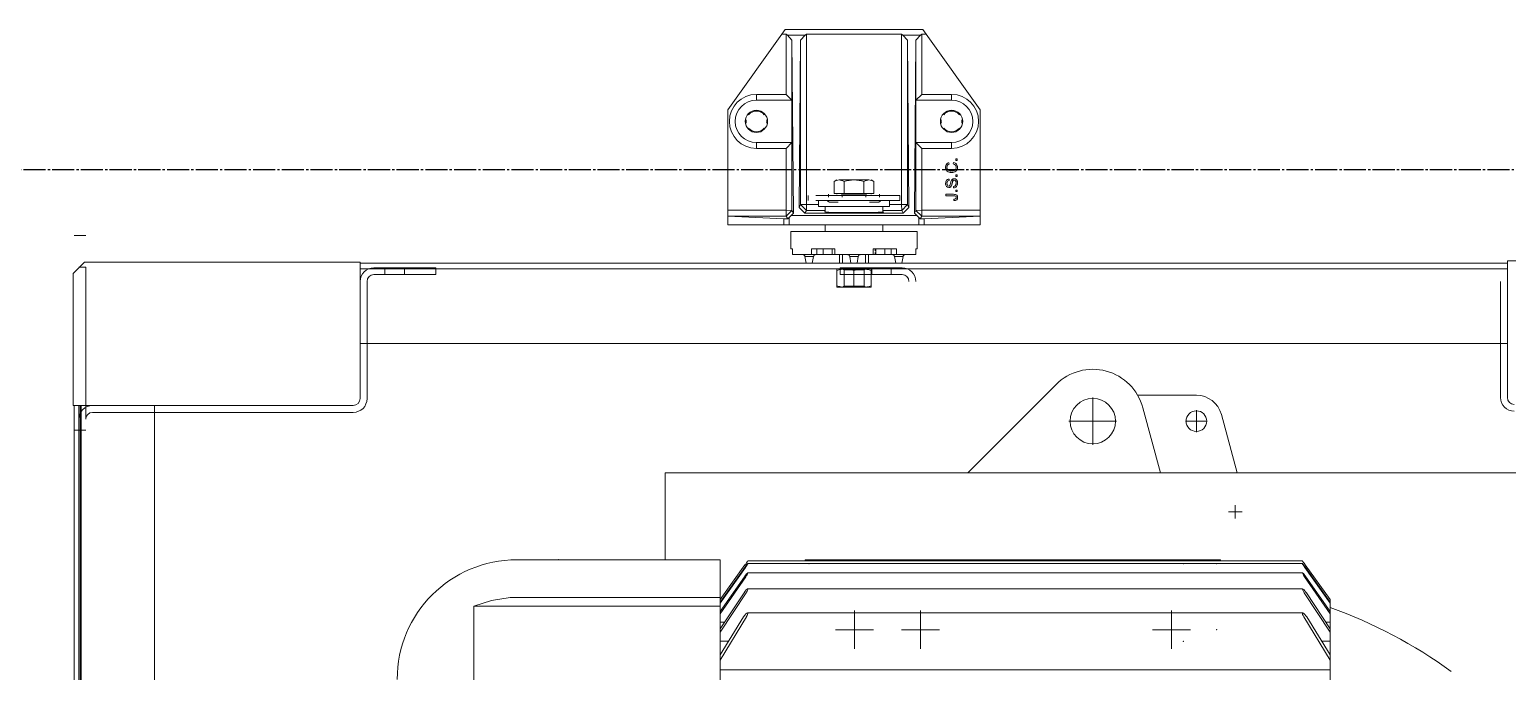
# Model space of a CAD drawing. Extents: x -3450 to 27857, y -1288 to 11880.
# Drawn here: x 284.9 to 452.3, y 1443.2 to 1515.8 of the extents above; entities that cross this region are included whole.
import ezdxf

# ---------------------------------------------------------------- set-up
doc = ezdxf.new("R2010")
doc.units = 0
doc.linetypes.add('X-S-FAB-L20$0$COL-CEN-LIN', pattern=[3.25, 2.5, -0.25, 0.25, -0.25])
doc.layers.add('188K-SM-03-F20-MECH-EQ-Y2257103$0$XFM7Q20PCW-200K$0$PCW EQ', color=22, linetype='Continuous', lineweight=9)
doc.layers.add('X-S-FAB-L20$0$BLOCK', color=8, linetype='Continuous')
doc.layers.add('X-S-FAB-L20$0$CCL', color=8, linetype='X-S-FAB-L20$0$COL-CEN-LIN')

# ---------------------------------------------------------------- blocks, each defined once
blk = doc.blocks.new('X-S-FAB-L20$0$FAB2-L05')
at = {"layer": 'X-S-FAB-L20$0$CCL'}
blk.add_line((-26880, 2220), (1210, 2220), dxfattribs=at)
blk = doc.blocks.new('X-S-FAB-L20')
at = {"layer": 'X-S-FAB-L20$0$BLOCK'}
blk.add_blockref('X-S-FAB-L20$0$FAB2-L05', (26160, -720), dxfattribs=at)
blk = doc.blocks.new('188K-SM-03-F20-MECH-EQ-Y2257103$0$XFM7Q20PCW-200K$0$PCW-防震基座-更新後 - PCW-防震基座-更新後-V1242-CUB_L40')
at = {"extrusion": (0, 0, -1)}
for p, q in [((-2437.7, -343.4), (-2437.7, 616.6)), ((-2433.7, 616.6), (-2433.7, -343.4)), ((-2432.7, -343.4), (-2432.7, 616.6)), ((-2431.7, -343.4), (-2431.7, 616.6)), ((-2367.7, 616.6), (-2367.7, -343.4)), ((-2433.7, -321.9), (-2437.7, -321.9)), ((-2188.7, -397.4), (-1189.5, -397.4)), ((-1189.5, -462.4), (-2188.7, -462.4)), ((-2188.7, -467.4), (-1189.5, -467.4)), ((-2437.7, -491.5), (-2433.7, -491.5))]:
    blk.add_line(p, q, dxfattribs=at)
for p, q in [((-2427.7, -321.9), (-2433.7, -321.9)), ((-2427.7, -464), (-2427.7, -331.4)), ((-2438.7, -343.4), (-2194.7, -343.4)), ((-2438.7, -343.4), (-2438.7, -458.4)), ((-2194.7, -337.4), (-2421.7, -337.4)), ((-2408.7, -343.4), (-2408.7, -343.4)), ((-2399.7, -343.4), (-2399.7, -343.4)), ((-2188.7, -349.4), (-2188.7, -468.4)), ((-2182.7, -451.4), (-2182.7, -349.4)), ((-1195.5, -451.4), (-1195.5, -350.4)), ((-1189.5, -469.4), (-1189.5, -350.4)), ((-1773.6, -446.4), (-1743.6, -446.4)), ((-1773.6, -447.7), (-1773.6, -461.1)), ((-1767.3, -447.3), (-1768.6, -446.4)), ((-1767.3, -461.5), (-1767.3, -447.3)), ((-1767.3, -447.3), (-1749.8, -447.3)), ((-1758.6, -447.7), (-1758.6, -461.1)), ((-1748.6, -446.4), (-1749.8, -447.3)), ((-1749.8, -447.3), (-1749.8, -461.5)), ((-1743.6, -447.7), (-1743.6, -461.1)), ((-2428.7, -468.4), (-2438.7, -458.4)), ((-2122.7, -457.4), (-2176.7, -457.4)), ((-2167.2, -463.4), (-2167.2, -457.4)), ((-2150.2, -457.4), (-2150.2, -463.4)), ((-2122.7, -463.4), (-2122.7, -457.4)), ((-1770.7, -457.4), (-1770.7, -463.4)), ((-1770.7, -457.4), (-1716.7, -457.4)), ((-1768.6, -462.4), (-1767.3, -461.5)), ((-1768, -462.4), (-1768.6, -462.4)), ((-1766.3, -462.4), (-1768, -462.4)), ((-1749.8, -461.5), (-1767.3, -461.5)), ((-1763.6, -462.4), (-1766.3, -462.4)), ((-1760.3, -462.4), (-1763.6, -462.4)), ((-1753.6, -462.4), (-1756.9, -462.4)), ((-1750.9, -462.4), (-1753.6, -462.4)), ((-1749.2, -462.4), (-1750.9, -462.4)), ((-1749.8, -461.5), (-1748.6, -462.4)), ((-1748.6, -462.4), (-1749.2, -462.4)), ((-1743.2, -463.4), (-1743.2, -457.4)), ((-1726.2, -457.4), (-1726.2, -463.4)), ((-2433.7, -464), (-2427.7, -464)), ((-2188.7, -468.4), (-2428.7, -468.4)), ((-2122.7, -463.4), (-2176.7, -463.4)), ((-2158.7, -463.4), (-2158.7, -463.4)), ((-1812.3, -474.9), (-1812.3, -479.9)), ((-1812.3, -474.9), (-1785.5, -474.9)), ((-1801.3, -473.2), (-1800.2, -467.4)), ((-1801.3, -473.2), (-1793.9, -473.2)), ((-1795.5, -479.9), (-1795.5, -474.9)), ((-1794.9, -467.4), (-1793.9, -473.2)), ((-1790.9, -479.9), (-1790.9, -474.9)), ((-1785.5, -474.9), (-1731.7, -474.9)), ((-1785.5, -474.9), (-1785.5, -479.9)), ((-1777.5, -479.9), (-1777.5, -474.9)), ((-1775.4, -474.9), (-1775.4, -479.9)), ((-1771.3, -474.9), (-1771.3, -467.4)), ((-1716.7, -463.4), (-1770.7, -463.4)), ((-1768.6, -474.9), (-1768.6, -467.4)), ((-1762.3, -473.2), (-1761.3, -467.4)), ((-1762.3, -473.2), (-1754.9, -473.2)), ((-1755.9, -467.4), (-1754.9, -473.2)), ((-1748.6, -467.4), (-1748.6, -474.9)), ((-1745.9, -467.4), (-1745.9, -474.9)), ((-1741.8, -479.9), (-1741.8, -474.9)), ((-1740.1, -476.7), (-1740.1, -474.9)), ((-1739.7, -474.9), (-1739.7, -479.9)), ((-1731.7, -474.9), (-1731.7, -479.9)), ((-1731.7, -474.9), (-1726.3, -474.9)), ((-1726.3, -479.9), (-1726.3, -474.9)), ((-1704.8, -474.9), (-1726.3, -474.9)), ((-1723.3, -473.2), (-1722.3, -467.4)), ((-1715.9, -473.2), (-1723.3, -473.2)), ((-1721.6, -474.9), (-1721.6, -479.9)), ((-1716.9, -467.4), (-1715.9, -473.2)), ((-1704.8, -474.9), (-1704.8, -479.9)), ((-939.5, -469.4), (-1189.5, -469.4)), ((-1813.6, -494.9), (-1813.6, -479.9)), ((-1812.3, -479.9), (-1813.6, -479.9)), ((-1775.4, -479.9), (-1795.5, -479.9)), ((-1721.6, -479.9), (-1741.8, -479.9)), ((-1740.1, -479.9), (-1740.1, -478.1)), ((-1703.6, -479.9), (-1704.8, -479.9)), ((-1703.6, -479.9), (-1703.6, -494.9)), ((-2433.7, -491.5), (-2427.7, -491.5)), ((-1868.6, -500.9), (-1868.6, -508.4)), ((-1868.6, -500.9), (-1819.8, -500.9)), ((-1819.8, -500.9), (-1819.8, -505.9)), ((-1819.8, -500.9), (-1817.9, -500.9)), ((-1817.9, -500.9), (-1815, -500.9)), ((-1815, -500.9), (-1815, -507.1)), ((-1815, -500.9), (-1702.2, -500.9)), ((-1813.6, -494.9), (-1703.6, -494.9)), ((-1783.6, -494.9), (-1783.6, -500.9)), ((-1733.6, -500.9), (-1733.6, -494.9)), ((-1702.2, -500.9), (-1699.3, -500.9)), ((-1702.2, -507.1), (-1702.2, -500.9)), ((-1699.3, -500.9), (-1697.4, -500.9)), ((-1697.4, -505.9), (-1697.4, -500.9)), ((-1697.4, -500.9), (-1648.6, -500.9)), ((-1648.6, -508.4), (-1648.6, -500.9)), ((-1868.6, -508.4), (-1819.8, -505.9)), ((-1817.6, -508.4), (-1868.6, -508.4)), ((-1868.6, -508.4), (-1868.6, -508.4)), ((-1868.6, -508.4), (-1868.6, -513.5)), ((-1868.6, -513.5), (-1868.6, -600.9)), ((-1868.6, -513.5), (-1817.6, -513.5)), ((-1816.3, -505.9), (-1817.6, -508.4)), ((-1812.6, -513.4), (-1817.6, -508.4)), ((-1817.6, -508.4), (-1817.6, -513.5)), ((-1817.6, -513.5), (-1812.6, -513.4)), ((-1817.6, -513.5), (-1817.6, -567.4)), ((-1815, -507.1), (-1813.3, -508.9)), ((-1811.3, -510.9), (-1813.3, -508.9)), ((-1813.3, -508.9), (-1703.9, -508.9)), ((-1812.6, -661.7), (-1811.3, -510.9)), ((-1812.6, -513.4), (-1811.3, -510.9)), ((-1812.6, -572.4), (-1812.6, -513.4)), ((-1801.4, -510.9), (-1806.3, -516)), ((-1800.1, -513.4), (-1805.1, -518.4)), ((-1800.1, -513.4), (-1801.4, -510.9)), ((-1801.4, -510.9), (-1715.8, -510.9)), ((-1783.6, -513.4), (-1800.1, -513.4)), ((-1800.1, -518.5), (-1800.1, -513.4)), ((-1784.2, -512), (-1784.2, -512.1)), ((-1783.6, -511.8), (-1783.6, -516.9)), ((-1733.6, -516.9), (-1733.6, -511.8)), ((-1717, -513.4), (-1733.6, -513.4)), ((-1733, -512.1), (-1733, -512)), ((-1717, -513.4), (-1717.1, -518.5)), ((-1715.8, -510.9), (-1717, -513.4)), ((-1712, -518.4), (-1717, -513.4)), ((-1710.8, -516), (-1715.8, -510.9)), ((-1703.9, -508.9), (-1705.8, -510.9)), ((-1705.8, -510.9), (-1704.6, -661.7)), ((-1705.8, -510.9), (-1704.6, -513.4)), ((-1699.6, -508.4), (-1704.6, -513.4)), ((-1704.6, -513.4), (-1704.6, -572.4)), ((-1704.6, -513.4), (-1699.5, -513.5)), ((-1703.9, -508.9), (-1702.2, -507.1)), ((-1699.6, -508.4), (-1700.9, -505.9)), ((-1648.6, -508.4), (-1699.6, -508.4)), ((-1699.5, -513.5), (-1699.6, -508.4)), ((-1699.5, -567.4), (-1699.5, -513.5)), ((-1699.5, -513.5), (-1648.6, -513.5)), ((-1697.4, -505.9), (-1648.6, -508.4)), ((-1648.6, -513.5), (-1648.6, -508.4)), ((-1648.6, -508.4), (-1648.6, -508.4)), ((-1648.6, -600.9), (-1648.6, -513.5)), ((-1806.3, -516), (-1805.1, -661.7)), ((-1806.3, -516), (-1805.1, -518.4)), ((-1805.1, -518.4), (-1805.1, -661.7)), ((-1805.1, -518.4), (-1800.1, -518.5)), ((-1800.1, -666.9), (-1800.1, -518.5)), ((-1800.1, -518.5), (-1789.6, -518.5)), ((-1798.6, -526.4), (-1798.6, -521.9)), ((-1791.7, -521.9), (-1718.6, -521.9)), ((-1718.6, -526.4), (-1791.7, -526.4)), ((-1789.6, -516.9), (-1789.6, -521.9)), ((-1789.6, -516.9), (-1727.6, -516.9)), ((-1781.9, -521.8), (-1782.1, -521.9)), ((-1781.8, -521.6), (-1781.9, -521.8)), ((-1781.6, -521.5), (-1781.8, -521.6)), ((-1781.5, -521.4), (-1781.6, -521.5)), ((-1781.3, -521.3), (-1781.5, -521.4)), ((-1781.1, -521.2), (-1781.3, -521.3)), ((-1781, -521.1), (-1781.1, -521.2)), ((-1780.8, -521), (-1781, -521.1)), ((-1780.6, -520.9), (-1780.8, -521)), ((-1780.8, -527.4), (-1780.8, -524.9)), ((-1780.4, -520.8), (-1780.6, -520.9)), ((-1780.2, -520.7), (-1780.4, -520.8)), ((-1780.1, -520.6), (-1780.2, -520.7)), ((-1779.9, -520.6), (-1780.1, -520.6)), ((-1779.7, -520.5), (-1779.9, -520.6)), ((-1779.5, -520.5), (-1779.7, -520.5)), ((-1779.3, -520.5), (-1779.5, -520.5)), ((-1779.1, -520.4), (-1779.3, -520.5)), ((-1778.9, -520.4), (-1779.1, -520.4)), ((-1778.7, -520.4), (-1778.9, -520.4)), ((-1777.7, -520.4), (-1778.5, -520.4)), ((-1777.5, -520.4), (-1777.7, -520.4)), ((-1777.5, -520.4), (-1777.2, -520.4)), ((-1777.2, -520.4), (-1776.9, -520.4)), ((-1776.9, -520.4), (-1776.6, -520.4)), ((-1776.6, -520.4), (-1776.2, -520.4)), ((-1776.2, -520.4), (-1775.9, -520.4)), ((-1775.9, -520.4), (-1775.4, -520.4)), ((-1775.4, -520.4), (-1775, -520.4)), ((-1775, -520.4), (-1774.5, -520.4)), ((-1774.5, -520.4), (-1774.1, -520.4)), ((-1774.1, -520.4), (-1773.5, -520.4)), ((-1773.6, -528.2), (-1773.6, -527.4)), ((-1773.5, -520.4), (-1773, -520.4)), ((-1773, -520.4), (-1772.5, -520.4)), ((-1769.3, -527.4), (-1769.4, -527.4)), ((-1769.4, -527.4), (-1769.4, -527.4)), ((-1769.2, -527.4), (-1769.3, -527.4)), ((-1769.3, -527.4), (-1769.3, -527.4)), ((-1769.3, -527.4), (-1769.3, -527.4)), ((-1769.1, -527.4), (-1769.2, -527.4)), ((-1769.2, -527.4), (-1769.2, -527.4)), ((-1769.2, -527.4), (-1769.2, -527.4)), ((-1769, -527.3), (-1769.1, -527.3)), ((-1769.1, -527.3), (-1769.1, -527.3)), ((-1769.1, -527.3), (-1769.1, -527.4)), ((-1768.9, -527.2), (-1769, -527.3)), ((-1769, -527.3), (-1769, -527.3)), ((-1769, -527.3), (-1769, -527.3)), ((-1769, -527.3), (-1769, -527.3)), ((-1768.9, -527.4), (-1768.9, -524.9)), ((-1768.8, -527.2), (-1768.9, -527.2)), ((-1768.9, -527.2), (-1768.9, -527.2)), ((-1768.9, -527.2), (-1768.9, -527.2)), ((-1768.9, -527.2), (-1768.9, -527.2)), ((-1768.8, -527.1), (-1768.8, -527.2)), ((-1767.9, -527.4), (-1758.6, -527.4)), ((-1749.2, -527.4), (-1758.6, -527.4)), ((-1748.4, -527.2), (-1748.4, -527.1)), ((-1748.3, -527.2), (-1748.4, -527.2)), ((-1748.3, -524.9), (-1748.3, -527.4)), ((-1748.2, -527.3), (-1748.3, -527.2)), ((-1748.3, -527.2), (-1748.3, -527.2)), ((-1748.3, -527.2), (-1748.3, -527.2)), ((-1748.3, -527.2), (-1748.3, -527.2)), ((-1748.1, -527.3), (-1748.2, -527.3)), ((-1748.2, -527.3), (-1748.2, -527.3)), ((-1748.2, -527.3), (-1748.2, -527.3)), ((-1748.2, -527.3), (-1748.2, -527.3)), ((-1748, -527.4), (-1748.1, -527.3)), ((-1748.1, -527.3), (-1748.1, -527.3)), ((-1748.1, -527.3), (-1748.1, -527.3)), ((-1747.9, -527.4), (-1748, -527.4)), ((-1748, -527.4), (-1748, -527.4)), ((-1748, -527.4), (-1748, -527.4)), ((-1747.8, -527.4), (-1747.9, -527.4)), ((-1747.9, -527.4), (-1747.9, -527.4)), ((-1747.9, -527.4), (-1747.9, -527.4)), ((-1747.9, -527.4), (-1747.9, -527.4)), ((-1745, -520.4), (-1744.5, -520.4)), ((-1744.5, -520.4), (-1743.9, -520.4)), ((-1743.9, -520.4), (-1743.4, -520.4)), ((-1743.6, -527.4), (-1743.6, -528.2)), ((-1743.4, -520.4), (-1742.9, -520.4)), ((-1742.9, -520.4), (-1742.4, -520.4)), ((-1742.4, -520.4), (-1742.1, -520.4)), ((-1742.1, -520.4), (-1741.7, -520.4)), ((-1741.7, -520.4), (-1741.3, -520.4)), ((-1741.3, -520.4), (-1740.9, -520.4)), ((-1740.9, -520.4), (-1740.5, -520.4)), ((-1740.5, -520.4), (-1740.2, -520.4)), ((-1740.2, -520.4), (-1739.9, -520.4)), ((-1739.9, -520.4), (-1738.8, -520.4)), ((-1738.8, -520.4), (-1738.7, -520.4)), ((-1738.3, -520.4), (-1738.5, -520.4)), ((-1738.1, -520.4), (-1738.3, -520.4)), ((-1737.9, -520.5), (-1738.1, -520.4)), ((-1737.7, -520.5), (-1737.9, -520.5)), ((-1737.5, -520.5), (-1737.7, -520.5)), ((-1737.3, -520.6), (-1737.5, -520.5)), ((-1737.1, -520.6), (-1737.3, -520.6)), ((-1737, -520.7), (-1737.1, -520.6)), ((-1736.8, -520.8), (-1737, -520.7)), ((-1736.6, -520.9), (-1736.8, -520.8)), ((-1736.4, -520.9), (-1736.6, -520.9)), ((-1736.2, -521), (-1736.4, -520.9)), ((-1736.4, -524.9), (-1736.4, -527.4)), ((-1736.1, -521.1), (-1736.2, -521)), ((-1735.9, -521.3), (-1736.1, -521.1)), ((-1735.7, -521.4), (-1735.9, -521.3)), ((-1735.6, -521.5), (-1735.7, -521.4)), ((-1735.4, -521.6), (-1735.6, -521.5)), ((-1735.3, -521.8), (-1735.4, -521.6)), ((-1735.1, -521.9), (-1735.3, -521.8)), ((-1727.6, -516.9), (-1727.6, -521.9)), ((-1727.6, -518.5), (-1717.1, -518.5)), ((-1718.6, -521.9), (-1718.6, -526.4)), ((-1717.1, -518.5), (-1712, -518.4)), ((-1717.1, -518.5), (-1717.1, -666.9)), ((-1712, -518.4), (-1710.8, -516)), ((-1710.8, -516), (-1712, -661.7)), ((-1712, -661.7), (-1712, -518.4)), ((-1678.6, -526), (-1678.6, -527.4)), ((-1678.6, -526), (-1671.7, -526)), ((-1678.6, -527.4), (-1671.8, -527.4)), ((-1671.5, -521.9), (-1671.6, -523.1)), ((-1771.6, -528.2), (-1775.9, -528.2)), ((-1775.9, -528.2), (-1775.9, -538.6)), ((-1773.6, -539.9), (-1775.9, -538.6)), ((-1758.6, -528.2), (-1771.6, -528.2)), ((-1771.6, -539.9), (-1758.6, -539.9)), ((-1767.3, -528.2), (-1767.3, -538.6)), ((-1745.6, -528.2), (-1758.6, -528.2)), ((-1745.6, -539.9), (-1758.6, -539.9)), ((-1749.9, -528.2), (-1749.9, -538.6)), ((-1741.3, -528.2), (-1745.6, -528.2)), ((-1745.6, -539.9), (-1745.6, -539.9)), ((-1741.3, -538.6), (-1743.6, -539.9)), ((-1741.3, -528.2), (-1741.3, -538.6)), ((-1675.7, -539.4), (-1675.8, -540.6)), ((-1671.9, -534.2), (-1671.8, -533)), ((-1670, -529.7), (-1670, -531.1)), ((-1668.6, -529.7), (-1670, -529.7)), ((-1670, -531.1), (-1668.6, -531.1)), ((-1668.6, -531.1), (-1668.6, -529.7)), ((-1668.6, -542.9), (-1670, -542.9)), ((-1670, -542.9), (-1670, -544.3)), ((-1670, -544.3), (-1668.6, -544.3)), ((-1668.6, -544.3), (-1668.6, -542.9)), ((-1675.9, -554.9), (-1675.6, -553.7)), ((-1672.1, -553.8), (-1671.8, -555.1)), ((-1668.6, -556.9), (-1670, -556.9)), ((-1670, -556.9), (-1670, -558.3)), ((-1670, -558.3), (-1668.6, -558.3)), ((-1668.6, -558.3), (-1668.6, -556.9)), ((-1817.6, -567.4), (-1843.6, -567.4)), ((-1812.6, -572.4), (-1843.6, -572.4)), ((-1812.6, -572.4), (-1817.6, -567.4)), ((-1812.6, -609.4), (-1812.6, -572.4)), ((-1704.6, -572.4), (-1699.5, -567.4)), ((-1704.6, -572.4), (-1673.6, -572.4)), ((-1704.6, -609.4), (-1704.6, -572.4)), ((-1673.6, -567.4), (-1699.5, -567.4)), ((-1821.4, -666.9), (-1868.6, -600.9)), ((-1648.6, -600.9), (-1695.7, -666.9)), ((-1843.6, -609.4), (-1812.6, -609.4)), ((-1843.6, -614.4), (-1817.6, -614.4)), ((-1812.6, -609.4), (-1817.6, -614.4)), ((-1817.6, -614.4), (-1817.6, -666.9)), ((-1812.6, -661.7), (-1812.6, -609.4)), ((-1673.6, -609.4), (-1704.6, -609.4)), ((-1704.6, -609.4), (-1704.6, -661.7)), ((-1704.6, -609.4), (-1699.5, -614.4)), ((-1699.5, -666.9), (-1699.5, -614.4)), ((-1699.5, -614.4), (-1673.6, -614.4)), ((-1817.6, -666.9), (-1821.4, -666.9)), ((-1821.4, -666.9), (-1818.6, -670.9)), ((-1816.6, -665.9), (-1817.6, -666.9)), ((-1816.6, -665.9), (-1812.6, -661.7)), ((-1801.1, -665.9), (-1816.6, -665.9)), ((-1805.1, -661.7), (-1801.1, -665.9)), ((-1800.1, -666.9), (-1801.1, -665.9)), ((-1717.1, -666.9), (-1800.1, -666.9)), ((-1716.1, -665.9), (-1717.1, -666.9)), ((-1716.1, -665.9), (-1712, -661.7)), ((-1700.6, -665.9), (-1716.1, -665.9)), ((-1704.6, -661.7), (-1700.6, -665.9)), ((-1699.5, -666.9), (-1700.6, -665.9)), ((-1695.7, -666.9), (-1699.5, -666.9)), ((-1695.7, -666.9), (-1698.6, -670.9)), ((-1818.6, -670.9), (-1698.6, -670.9))]:
    blk.add_line(p, q)
at = {"flags": 128}
for points in [[(-1802.8, -474.8), (-1802.9, -474.9)], [(-1801.9, -474.4), (-1802, -474.5), (-1802.1, -474.5), (-1802.1, -474.5), (-1802.2, -474.6), (-1802.3, -474.6), (-1802.3, -474.7), (-1802.4, -474.7), (-1802.5, -474.7), (-1802.5, -474.8), (-1802.6, -474.8), (-1802.7, -474.8), (-1802.8, -474.8)], [(-1802.2, -474.6), (-1802.3, -474.6), (-1802.3, -474.7)], [(-1801.4, -473.7), (-1801.4, -473.8), (-1801.5, -473.8), (-1801.5, -473.9), (-1801.6, -474), (-1801.6, -474), (-1801.7, -474.1), (-1801.7, -474.2), (-1801.8, -474.2), (-1801.8, -474.3), (-1801.9, -474.3), (-1801.9, -474.4)], [(-1801.3, -473.3), (-1801.3, -473.4), (-1801.3, -473.5), (-1801.4, -473.6), (-1801.4, -473.6), (-1801.4, -473.7)], [(-1801.3, -473.5), (-1801.4, -473.6), (-1801.4, -473.6)], [(-1801.3, -473.2), (-1801.3, -473.3)], [(-1793.7, -473.7), (-1793.7, -473.6), (-1793.8, -473.5), (-1793.8, -473.5), (-1793.8, -473.4), (-1793.8, -473.3), (-1793.9, -473.2)], [(-1793.5, -474.1), (-1793.5, -474), (-1793.6, -474), (-1793.6, -473.9), (-1793.6, -473.8), (-1793.7, -473.8), (-1793.7, -473.7)], [(-1793, -474.5), (-1793.1, -474.5), (-1793.1, -474.4), (-1793.2, -474.4), (-1793.3, -474.3), (-1793.3, -474.3), (-1793.4, -474.2), (-1793.4, -474.2), (-1793.5, -474.1)], [(-1792.7, -474.7), (-1792.7, -474.7), (-1792.8, -474.7), (-1792.9, -474.6), (-1792.9, -474.6), (-1793, -474.5)], [(-1792.4, -474.8), (-1792.4, -474.8), (-1792.5, -474.8), (-1792.6, -474.8), (-1792.7, -474.7)], [(-1762.3, -473.2), (-1762.3, -473.3), (-1762.3, -473.4), (-1762.4, -473.5), (-1762.4, -473.6), (-1762.4, -473.6), (-1762.4, -473.7), (-1762.5, -473.8), (-1762.5, -473.8), (-1762.5, -473.9), (-1762.6, -474), (-1762.6, -474), (-1762.7, -474.1), (-1762.7, -474.2), (-1762.8, -474.2), (-1762.8, -474.3), (-1762.9, -474.3), (-1763, -474.4), (-1763, -474.5), (-1763.1, -474.5), (-1763.1, -474.5), (-1763.2, -474.6), (-1763.3, -474.6), (-1763.4, -474.7), (-1763.4, -474.7), (-1763.5, -474.7), (-1763.6, -474.8), (-1763.6, -474.8), (-1763.7, -474.8), (-1763.8, -474.8), (-1763.9, -474.9), (-1764, -474.9)], [(-1753.2, -474.9), (-1753.3, -474.9), (-1753.4, -474.8), (-1753.5, -474.8), (-1753.5, -474.8), (-1753.6, -474.8), (-1753.7, -474.7), (-1753.8, -474.7), (-1753.8, -474.7), (-1753.9, -474.6), (-1754, -474.6), (-1754, -474.5), (-1754.1, -474.5), (-1754.2, -474.4), (-1754.2, -474.4), (-1754.3, -474.3), (-1754.3, -474.3), (-1754.4, -474.2), (-1754.5, -474.2), (-1754.5, -474.1), (-1754.6, -474), (-1754.6, -474), (-1754.6, -473.9), (-1754.7, -473.8), (-1754.7, -473.8), (-1754.7, -473.7), (-1754.8, -473.6), (-1754.8, -473.5), (-1754.8, -473.5), (-1754.9, -473.4), (-1754.9, -473.3), (-1754.9, -473.2)], [(-1724, -474.4), (-1724, -474.5), (-1724.1, -474.5), (-1724.2, -474.5), (-1724.2, -474.6), (-1724.3, -474.6), (-1724.4, -474.7), (-1724.5, -474.7), (-1724.5, -474.7), (-1724.6, -474.8), (-1724.7, -474.8), (-1724.8, -474.8)], [(-1724.8, -474.8), (-1724.8, -474.8)], [(-1723.3, -473.2), (-1723.3, -473.3), (-1723.4, -473.4), (-1723.4, -473.5), (-1723.4, -473.6), (-1723.4, -473.6), (-1723.5, -473.7), (-1723.5, -473.8), (-1723.5, -473.8), (-1723.6, -473.9), (-1723.6, -474), (-1723.7, -474), (-1723.7, -474.1), (-1723.8, -474.2), (-1723.8, -474.2), (-1723.9, -474.3), (-1723.9, -474.3), (-1724, -474.4)], [(-1715.9, -473.3), (-1715.9, -473.2)], [(-1715.8, -473.7), (-1715.8, -473.6), (-1715.8, -473.5), (-1715.9, -473.5), (-1715.9, -473.4), (-1715.9, -473.3)], [(-1715.6, -474), (-1715.7, -473.9), (-1715.7, -473.8), (-1715.7, -473.8), (-1715.8, -473.7)], [(-1715.5, -474.1), (-1715.6, -474), (-1715.6, -474)], [(-1715.5, -474.2), (-1715.5, -474.1)], [(-1715.4, -474.2), (-1715.5, -474.2)], [(-1715.2, -474.4), (-1715.3, -474.4), (-1715.3, -474.3), (-1715.4, -474.3), (-1715.4, -474.2)], [(-1714.6, -474.8), (-1714.7, -474.7), (-1714.8, -474.7), (-1714.9, -474.7), (-1714.9, -474.6), (-1715, -474.6), (-1715.1, -474.5), (-1715.1, -474.5), (-1715.2, -474.4)], [(-1714.3, -474.9), (-1714.3, -474.9), (-1714.4, -474.8), (-1714.5, -474.8), (-1714.6, -474.8), (-1714.6, -474.8)], [(-1819.8, -505.9), (-1819, -505.9), (-1817.9, -505.9)], [(-1816.3, -505.9), (-1817.2, -505.9), (-1817.9, -505.9)], [(-1815, -507.1), (-1815.7, -506.5), (-1816.3, -505.9)], [(-1700.9, -505.9), (-1701.5, -506.5), (-1702.2, -507.1)], [(-1699.3, -505.9), (-1700, -505.9), (-1700.9, -505.9)], [(-1699.3, -505.9), (-1698.2, -505.9), (-1697.4, -505.9)], [(-1843.6, -567.4), (-1843.6, -572.4)], [(-1673.6, -567.4), (-1673.6, -572.4)], [(-1843.6, -614.4), (-1843.6, -609.4)], [(-1673.6, -614.4), (-1673.6, -609.4)]]:
    blk.add_lwpolyline(points, dxfattribs=at)
for centre, radius, start, end in [((-2421.7, -331.4), 12, 180, 270), ((-2421.7, -331.4), 6, 180, 270), ((-2194.7, -349.4), 12, 0, 90), ((-2194.7, -349.4), 6, 0, 90), ((-1183.5, -350.4), 12, 90, 180), ((-1183.5, -350.4), 6, 90, 180), ((-2176.7, -451.4), 12, 180, 270), ((-2176.7, -451.4), 6, 180, 270), ((-1716.7, -451.4), 6, 270, 0), ((-1716.7, -451.4), 12, 270, 0), ((-1843.6, -590.9), 23.5, 90, 270), ((-1843.6, -590.9), 18.5, 90, 270), ((-1673.6, -590.9), 23.5, 270, 90), ((-1673.6, -590.9), 18.5, 270, 90), ((-1843.6, -590.9), 9.73, 0, 180), ((-1843.6, -590.9), 9.73, 180, 0), ((-1843.6, -590.9), 9, 170.5088, 180), ((-1843.6, -590.9), 9, 180, 189.5001), ((-1843.6, -590.9), 9, 40, 140), ((-1843.6, -590.9), 9, 0, 9.5001), ((-1843.6, -590.9), 9, 350.5088, 0), ((-1673.6, -590.9), 9.73, 0, 180), ((-1673.6, -590.9), 9.73, 180, 0), ((-1673.6, -590.9), 9, 170.5088, 180), ((-1673.6, -590.9), 9, 180, 189.5001), ((-1673.6, -590.9), 9, 40, 140), ((-1673.6, -590.9), 9, 0, 9.5001), ((-1673.6, -590.9), 9, 350.5088, 0), ((-1843.6, -590.9), 9, 220, 320), ((-1673.6, -590.9), 9, 220, 320)]:
    blk.add_arc(centre, radius, start, end)
for points in [[(-1773.6, -446.4), (-1773.6, -446.4), (-1773.6, -446.7), (-1773.6, -447.3), (-1773.6, -447.7)], [(-1773.6, -447.7), (-1772.4, -447.3), (-1769.9, -446.7), (-1767.4, -446.4), (-1766.1, -446.4)], [(-1766.1, -446.4), (-1764.8, -446.4), (-1762.3, -446.6), (-1759.8, -447.3), (-1758.6, -447.7)], [(-1758.6, -447.7), (-1757.4, -447.3), (-1754.9, -446.7), (-1752.4, -446.4), (-1751.1, -446.4)], [(-1751.1, -446.4), (-1749.8, -446.4), (-1747.3, -446.6), (-1744.8, -447.3), (-1743.6, -447.7)], [(-1743.6, -447.7), (-1743.6, -447.3), (-1743.6, -446.7), (-1743.6, -446.4), (-1743.6, -446.4)], [(-1773.6, -461.1), (-1773.6, -461.5), (-1773.6, -462.1), (-1773.6, -462.4), (-1773.6, -462.4)], [(-1766.1, -462.4), (-1767.4, -462.4), (-1769.9, -462.1), (-1772.4, -461.5), (-1773.6, -461.1)], [(-1766.1, -462.4), (-1764.8, -462.4), (-1762.3, -462.1), (-1759.8, -461.5), (-1758.6, -461.1)], [(-1751.1, -462.4), (-1752.4, -462.4), (-1754.9, -462.1), (-1757.4, -461.5), (-1758.6, -461.1)], [(-1743.6, -461.1), (-1744.8, -461.5), (-1747.3, -462.1), (-1749.8, -462.4), (-1751.1, -462.4)], [(-1743.6, -461.1), (-1743.6, -461.5), (-1743.6, -462.1), (-1743.6, -462.4), (-1743.6, -462.4)], [(-1784.2, -512.1), (-1784.2, -512.1), (-1784.1, -512.1), (-1783.9, -512.1)], [(-1733.2, -512.1), (-1733.1, -512.1), (-1733, -512.1), (-1733, -512.1)], [(-1671.8, -527.4), (-1670.6, -527.4), (-1668.8, -526.9), (-1668.5, -525.4), (-1668.4, -524.6)], [(-1668.4, -524.6), (-1668.4, -525.4), (-1668.9, -526.8), (-1670.5, -527.4), (-1671.8, -527.4)], [(-1671.7, -526), (-1671.3, -526), (-1670.6, -526), (-1670, -525.8), (-1669.6, -525), (-1669.6, -524.6)], [(-1671.6, -523.1), (-1671, -523.1), (-1670, -523.3), (-1669.6, -524.1), (-1669.6, -524.6)], [(-1669.6, -524.6), (-1669.6, -524.1), (-1670, -523.3), (-1671, -523.1), (-1671.6, -523.1)], [(-1668.4, -524.6), (-1668.4, -523.7), (-1668.9, -522.3), (-1670.4, -521.9), (-1671.5, -521.9)], [(-1671.5, -521.9), (-1670.4, -521.9), (-1668.9, -522.3), (-1668.4, -523.7), (-1668.4, -524.6)], [(-1771.6, -539.9), (-1772.3, -539.9), (-1773.8, -539.6), (-1775.2, -539), (-1775.9, -538.6)], [(-1771.6, -539.9), (-1770.9, -539.9), (-1769.4, -539.6), (-1768, -539), (-1767.3, -538.6)], [(-1769.4, -539.5), (-1770.1, -539.8), (-1770.8, -539.9), (-1771.6, -539.9)], [(-1767.3, -538.6), (-1768, -539), (-1768.7, -539.3), (-1769.4, -539.5)], [(-1758.6, -539.9), (-1760, -539.9), (-1762.9, -539.6), (-1765.8, -539), (-1767.3, -538.6)], [(-1758.6, -539.9), (-1757.1, -539.9), (-1754.2, -539.6), (-1751.4, -539), (-1749.9, -538.6)], [(-1754.2, -539.5), (-1755.7, -539.8), (-1757.1, -539.9), (-1758.6, -539.9)], [(-1749.9, -538.6), (-1751.3, -539), (-1752.8, -539.3), (-1754.2, -539.5)], [(-1745.6, -539.9), (-1746.3, -539.9), (-1747.8, -539.6), (-1749.2, -539), (-1749.9, -538.6)], [(-1741.3, -538.6), (-1742, -539), (-1743.4, -539.6), (-1744.9, -539.9), (-1745.6, -539.9)], [(-1676, -533.4), (-1676.8, -533.4), (-1678.1, -534), (-1678.9, -535.9), (-1678.8, -536.9)], [(-1678.8, -536.9), (-1678.8, -535.8), (-1678.3, -534.1), (-1676.7, -533.3), (-1676, -533.4)], [(-1678.8, -536.9), (-1678.8, -538), (-1678.3, -539.8), (-1676.7, -540.7), (-1675.8, -540.6)], [(-1675.8, -540.6), (-1676.7, -540.6), (-1678.2, -539.9), (-1678.8, -537.9), (-1678.8, -536.9)], [(-1677.6, -537), (-1677.6, -536.3), (-1677.3, -535.2), (-1676.6, -534.6), (-1676.1, -534.6)], [(-1676.1, -534.6), (-1676.6, -534.6), (-1677.3, -535.1), (-1677.6, -536.4), (-1677.6, -537)], [(-1675.7, -539.4), (-1676.3, -539.3), (-1677.3, -538.9), (-1677.6, -537.7), (-1677.6, -537)], [(-1677.6, -537), (-1677.6, -537.7), (-1677.3, -538.9), (-1676.3, -539.3), (-1675.7, -539.4)], [(-1674.5, -537), (-1674.7, -536.1), (-1675.1, -534.8), (-1675.6, -534.8), (-1676.1, -534.6)], [(-1676, -533.4), (-1675.3, -533.4), (-1674.2, -533.9), (-1673.2, -536.1), (-1672.7, -540.6), (-1672, -539.6), (-1671.3, -539.7)], [(-1671.4, -541), (-1672.1, -541), (-1673.2, -540.6), (-1674, -538.9), (-1674.2, -537.9), (-1674.5, -537)], [(-1671.3, -539.7), (-1671.6, -539.7), (-1671.9, -539.6), (-1672.1, -539.5)], [(-1671.9, -534.2), (-1671.1, -534.3), (-1670, -534.9), (-1669.7, -536.5), (-1669.6, -537.2)], [(-1669.6, -537.2), (-1669.6, -536.4), (-1670, -535.1), (-1671.1, -534.2), (-1671.9, -534.2)], [(-1668.4, -537.3), (-1668.4, -535.9), (-1669.1, -533.7), (-1670.9, -533), (-1671.8, -533)], [(-1671.8, -533), (-1670.8, -533), (-1669.2, -533.8), (-1668.3, -535.8), (-1668.4, -537.3)], [(-1671.4, -541), (-1670.6, -541), (-1669.1, -540.3), (-1668.3, -538.2), (-1668.4, -537.3)], [(-1668.4, -537.3), (-1668.4, -538.4), (-1669, -540.1), (-1670.7, -541.1), (-1671.4, -541)], [(-1669.6, -537.2), (-1669.6, -537.9), (-1669.9, -539.1), (-1670.8, -539.8), (-1671.3, -539.7)], [(-1671.3, -539.7), (-1670.8, -539.7), (-1670, -539.2), (-1669.6, -537.9), (-1669.6, -537.2)], [(-1673.7, -546.3), (-1675.3, -546.3), (-1677.8, -547.2), (-1678.9, -549.8), (-1678.8, -551)], [(-1678.8, -551), (-1678.8, -549.6), (-1677.9, -547.4), (-1675.2, -546.1), (-1673.7, -546.3)], [(-1678.8, -551), (-1678.8, -552), (-1678.3, -553.6), (-1676.8, -554.7), (-1675.9, -554.9)], [(-1675.9, -554.9), (-1676.8, -554.7), (-1678.3, -553.7), (-1678.8, -551.9), (-1678.8, -551)], [(-1673.7, -547.7), (-1674.9, -547.7), (-1676.8, -548.2), (-1677.8, -549.9), (-1677.6, -551)], [(-1675.6, -553.7), (-1676.2, -553.4), (-1677.3, -552.8), (-1677.6, -551.7), (-1677.6, -551)], [(-1677.6, -551), (-1677.6, -551.7), (-1677.3, -552.8), (-1676.2, -553.4), (-1675.6, -553.7)], [(-1674.6, -547.7), (-1674.3, -547.7), (-1674, -547.6), (-1673.7, -547.7)], [(-1668.4, -551), (-1668.4, -549.3), (-1669.5, -547), (-1672.5, -546.4), (-1673.7, -546.3)], [(-1673.7, -546.3), (-1672.2, -546.3), (-1669.8, -547), (-1668.1, -549.3), (-1668.4, -551)], [(-1669.6, -550.9), (-1669.6, -549.9), (-1670.2, -548.4), (-1672.3, -547.5), (-1673.7, -547.7)], [(-1673.7, -547.7), (-1672.3, -547.7), (-1670.2, -548.2), (-1669.6, -550), (-1669.6, -550.9)], [(-1672.3, -540.9), (-1672, -541), (-1671.7, -541), (-1671.4, -541)], [(-1669.6, -550.9), (-1669.6, -551.6), (-1670, -552.9), (-1671.3, -553.6), (-1672.1, -553.8)], [(-1672.1, -553.8), (-1671.3, -553.6), (-1670, -552.9), (-1669.6, -551.7), (-1669.6, -550.9)], [(-1671.8, -555.1), (-1670.7, -554.8), (-1669, -553.8), (-1668.4, -551.9), (-1668.4, -551)], [(-1668.4, -551), (-1668.4, -552), (-1669, -553.7), (-1670.6, -554.9), (-1671.8, -555.1)]]:
    blk.add_open_spline(points, degree=3)
for points, knots in [([(-1733, -512), (-1733, -511.9), (-1733.3, -511.9), (-1734.4, -511.8), (-1736.3, -511.7), (-1738.5, -511.7), (-1740.5, -511.6), (-1742.1, -511.6), (-1743.9, -511.6), (-1746.4, -511.6), (-1749.8, -511.5), (-1753.6, -511.5), (-1756.9, -511.5), (-1759.7, -511.5), (-1762.5, -511.5), (-1766.1, -511.5), (-1769.7, -511.6), (-1772.8, -511.6), (-1775.1, -511.6), (-1777.1, -511.6), (-1779.5, -511.7), (-1783, -511.8), (-1784.1, -511.9), (-1784.2, -512)], [0, 0, 0, 0, 0.055556, 0.111111, 0.166667, 0.222222, 0.25, 0.277778, 0.305556, 0.333333, 0.388889, 0.444444, 0.479167, 0.513889, 0.548611, 0.583333, 0.652778, 0.6875, 0.722222, 0.756944, 0.791667, 0.861111, 1, 1, 1, 1]), ([(-1672.7, -538.6), (-1672.8, -538.2), (-1673.1, -536.7), (-1674, -532.5), (-1675.3, -533.5), (-1676, -533.4)], [-2.790844, -2.790844, -2.790844, -2.790844, -2, -1, 0, 0, 0, 0]), ([(-1674.5, -537), (-1674.3, -537.9), (-1673.9, -539.2), (-1673.5, -540.1), (-1672.8, -540.6), (-1672.6, -540.7)], [-3, -3, -3, -3, -2, -1, -0.598184, -0.598184, -0.598184, -0.598184]), ([(-1672.1, -539.4), (-1672.3, -539.3), (-1672.5, -539.1), (-1672.6, -538.8), (-1672.6, -538.7)], [-3.4285714, -3.4285714, -3.4285714, -3.4285714, -3, -2.8571429, -2.8571429, -2.8571429, -2.8571429]), ([(-1677.6, -551), (-1677.6, -549.9), (-1677.1, -548.5), (-1675.5, -547.9), (-1674.8, -547.7)], [-2, -2, -2, -2, -1, -0.341854, -0.341854, -0.341854, -0.341854])]:
    blk.add_open_spline(points, degree=3, knots=knots)
blk = doc.blocks.new('188K-SM-03-F20-MECH-EQ-Y2257103$0$0-KSB 400HP')
for p, q in [((55, 30.36), (55, 260)), ((34.39, 105.63), (25.42, 105.63)), ((32.71, 36.58), (32.71, 105.63)), ((33.8, 105.63), (38.7, 102.66)), ((38.7, 102.98), (34.39, 105.63)), ((37.36, 105.63), (34.42, 105.63)), ((35.96, 104.66), (35.96, 105.63)), ((36.96, 105.63), (41.43, 102.7)), ((41.43, 102.94), (37.36, 105.63)), ((40.66, 105.63), (37.41, 105.63)), ((38.11, 105.13), (38.11, 105.63)), ((39.06, 105.63), (43.25, 102.74)), ((43.25, 102.9), (39.31, 105.63)), ((40.26, 105.63), (44.28, 102.78)), ((44.28, 102.86), (40.38, 105.63)), ((40.66, 105.63), (44.58, 102.82)), ((39.16, 39.67), (39.16, 102.54)), ((41.88, 39.68), (41.88, 102.52)), ((43.7, 39.7), (43.7, 102.51)), ((44.73, 39.7), (44.73, 102.5)), ((45.04, 39.71), (45.04, 102.5)), ((50.6, 95.66), (50.6, 94.12)), ((49.83, 94.89), (51.37, 94.89)), ((61.63, 93.33), (55, 95.1)), ((45.17, 93.23), (45.04, 93.23)), ((45.17, 46.2), (45.17, 93.23)), ((59.63, 90.49), (62.1, 90.49)), ((60.87, 91.73), (60.87, 89.26)), ((63.8, 83.84), (63.8, 90.49)), ((37.25, 89.82), (37.25, 85.51)), ((35.1, 87.66), (39.41, 87.66)), ((62.39, 84.43), (55, 86.41)), ((60.87, 81.45), (60.87, 76.06)), ((58.17, 78.76), (63.56, 78.76)), ((55, 64.6), (65.02, 74.61)), ((37.25, 61.41), (37.25, 57.1)), ((35.1, 59.25), (39.41, 59.25)), ((37.25, 53.93), (37.25, 49.62)), ((35.1, 51.77), (39.41, 51.77)), ((45.04, 46.2), (45.17, 46.2)), ((38.7, 39.55), (33.8, 36.58)), ((34.39, 36.58), (38.7, 39.23)), ((41.43, 39.51), (36.96, 36.58)), ((37.36, 36.58), (41.43, 39.27)), ((43.25, 39.47), (39.06, 36.58)), ((39.31, 36.58), (43.25, 39.31)), ((44.28, 39.43), (40.26, 36.58)), ((40.38, 36.58), (44.28, 39.35)), ((44.58, 39.38), (40.66, 36.58)), ((35.96, 36.58), (35.96, 37.54)), ((38.11, 36.58), (38.11, 37.08)), ((45.17, 36.58), (-45.17, 36.58)), ((39.91, 8.69), (39.91, 36.58)), ((40.91, 13.55), (40.91, 36.58)), ((45.17, 13.55), (45.17, 36.58)), ((45.17, 30.36), (55, 30.36)), ((19.15, 8.69), (39.91, 8.69))]:
    blk.add_line(p, q)
for points in [[(39.16, 102.54), (39.14, 102.59), (39.09, 102.66), (38.99, 102.77), (38.84, 102.89), (38.7, 102.98)], [(38.7, 102.66), (38.86, 102.57), (38.98, 102.52), (39.08, 102.5), (39.14, 102.51), (39.16, 102.53), (39.16, 102.54)], [(41.88, 102.52), (41.88, 102.52), (41.86, 102.57), (41.8, 102.64), (41.7, 102.73), (41.55, 102.85), (41.43, 102.94)], [(41.43, 102.7), (41.59, 102.6), (41.71, 102.54), (41.81, 102.5), (41.86, 102.5), (41.88, 102.52)], [(43.7, 102.51), (43.7, 102.51), (43.67, 102.55), (43.62, 102.61), (43.52, 102.7), (43.37, 102.81), (43.25, 102.9)], [(43.25, 102.74), (43.44, 102.62), (43.56, 102.55), (43.64, 102.51), (43.69, 102.5), (43.7, 102.51)], [(44.73, 102.5), (44.73, 102.51), (44.7, 102.54), (44.64, 102.59), (44.54, 102.67), (44.4, 102.77), (44.28, 102.86)], [(44.28, 102.78), (44.47, 102.65), (44.6, 102.57), (44.68, 102.52), (44.73, 102.5), (44.73, 102.5)], [(44.58, 102.82), (44.77, 102.69), (44.9, 102.59), (44.99, 102.53), (45.03, 102.5), (45.04, 102.5)], [(39.16, 39.67), (39.13, 39.7), (39.07, 39.71), (38.98, 39.68), (38.87, 39.64), (38.75, 39.57), (38.7, 39.55)], [(38.7, 39.23), (38.89, 39.36), (39.03, 39.48), (39.13, 39.6), (39.16, 39.67), (39.16, 39.67)], [(41.88, 39.69), (41.86, 39.71), (41.81, 39.7), (41.73, 39.68), (41.63, 39.63), (41.5, 39.56), (41.43, 39.51)], [(41.43, 39.27), (41.61, 39.4), (41.76, 39.53), (41.84, 39.62), (41.88, 39.68), (41.88, 39.69)], [(43.7, 39.7), (43.69, 39.71), (43.64, 39.7), (43.57, 39.67), (43.47, 39.61), (43.34, 39.53), (43.25, 39.47)], [(43.25, 39.31), (43.43, 39.44), (43.58, 39.57), (43.67, 39.65), (43.7, 39.69), (43.7, 39.7)], [(44.73, 39.71), (44.72, 39.71), (44.68, 39.68), (44.6, 39.64), (44.5, 39.57), (44.36, 39.48), (44.28, 39.43)], [(44.28, 39.35), (44.47, 39.48), (44.62, 39.6), (44.7, 39.67), (44.73, 39.7), (44.73, 39.71)], [(45.04, 39.71), (45.03, 39.7), (45, 39.68), (44.93, 39.63), (44.83, 39.56), (44.69, 39.46), (44.58, 39.38)], [(39.91, 8.69), (40.57, 10.68), (40.89, 12.81), (40.91, 13.55)]]:
    blk.add_lwpolyline(points)
for centre, radius in [((60.87, 90.49), 1.17), ((60.87, 78.76), 2.57)]:
    blk.add_circle(centre, radius)
for centre, radius, start, end in [((-11.32, 87.47), 54.21, 19.5715, 36.0123), ((60.87, 90.49), 2.93, 0, 75), ((60.87, 78.76), 5.87, 315, 75), ((31.62, 13.55), 13.55, 270, 0)]:
    blk.add_arc(centre, radius, start, end)
for p in [(37.25, 92.77), (44.73, 92.79), (35.93, 89.03), (44.73, 89.03), (37.25, 87.66), (37.25, 59.25), (44.73, 46.64), (45.17, 18.29)]:
    blk.add_point(p)
blk = doc.blocks.new('188K-SM-03-F20-MECH-EQ-Y2257103')
at = {"layer": '188K-SM-03-F20-MECH-EQ-Y2257103$0$XFM7Q20PCW-200K$0$PCW EQ', "xscale": -0.1300000000000002, "yscale": 0.1300000000000002, "zscale": 0.1300000000000002, "rotation": 180}
blk.add_blockref('188K-SM-03-F20-MECH-EQ-Y2257103$0$XFM7Q20PCW-200K$0$PCW-防震基座-更新後 - PCW-防震基座-更新後-V1242-CUB_L40', (606.9, 1428.63), dxfattribs=at)
at = {"layer": '188K-SM-03-F20-MECH-EQ-Y2257103$0$XFM7Q20PCW-200K$0$PCW EQ', "xscale": -1, "rotation": 270}
blk.add_blockref('188K-SM-03-F20-MECH-EQ-Y2257103$0$0-KSB 400HP', (326.559, 1410.634), dxfattribs=at)

msp = doc.modelspace()

# ---------------------------------------------------------------- block references
for name in ['X-S-FAB-L20', '188K-SM-03-F20-MECH-EQ-Y2257103']:
    msp.add_blockref(name, (0, 0))

doc.saveas('drawing.dxf')
